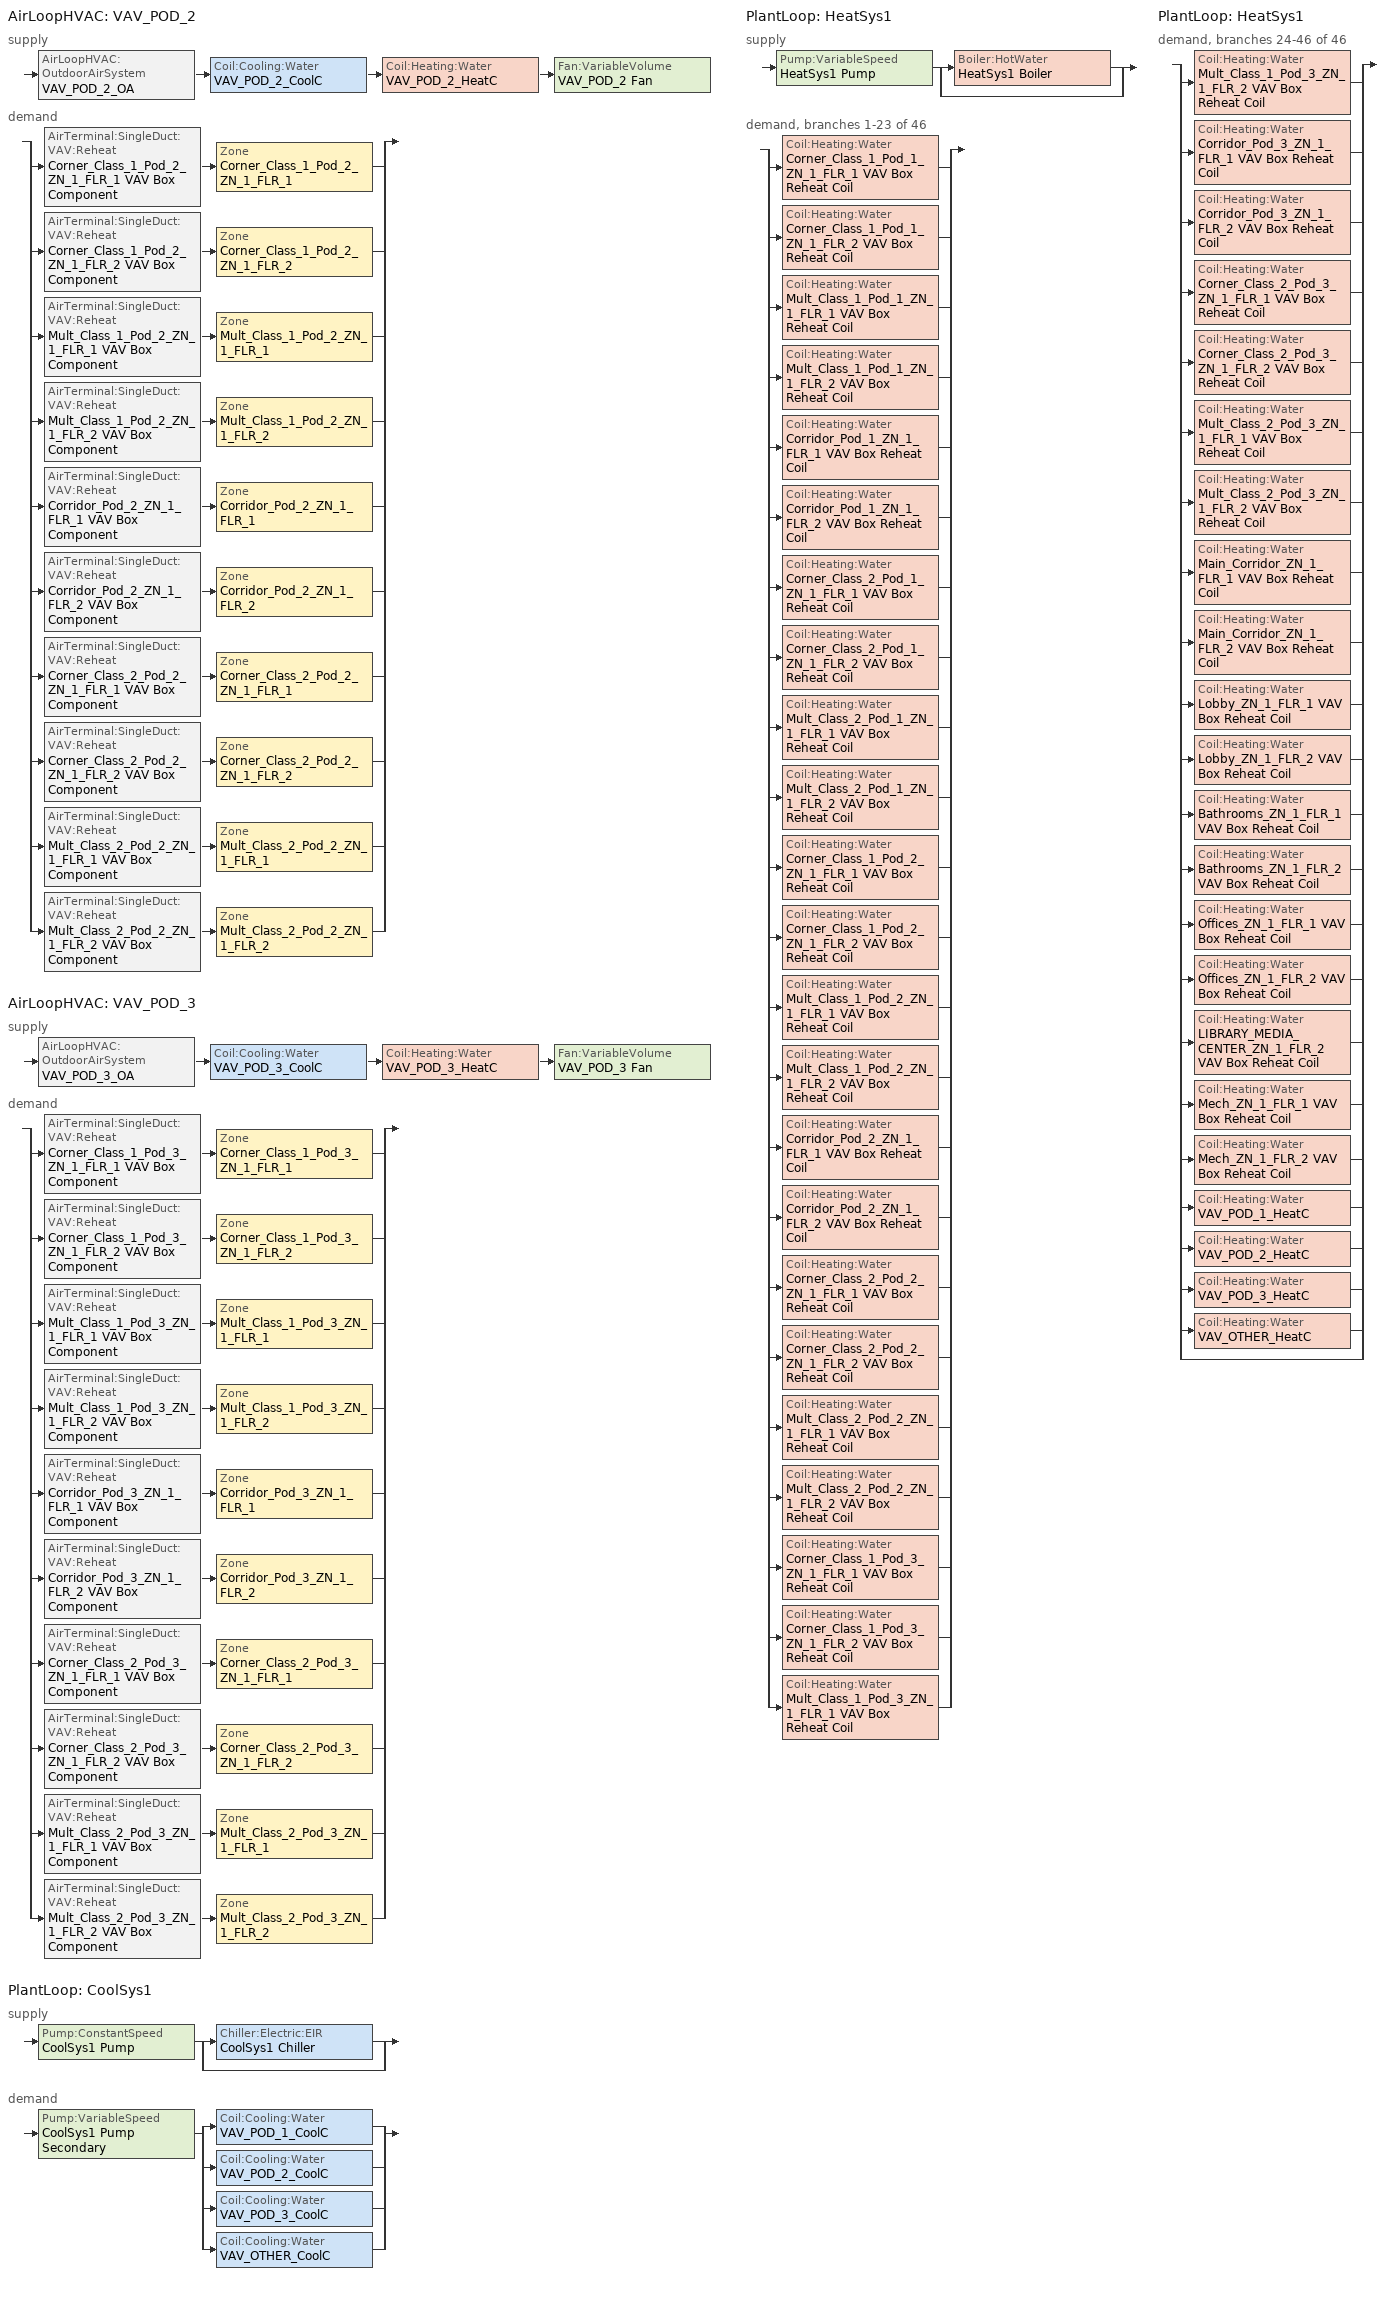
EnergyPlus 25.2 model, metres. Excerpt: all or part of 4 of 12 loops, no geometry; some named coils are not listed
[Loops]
AirLoopHVAC 'VAV_POD_2'
 supply: AirLoopHVAC:OutdoorAirSystem 'VAV_POD_2_OA' > Coil:Cooling:Water 'VAV_POD_2_CoolC' > Coil:Heating:Water 'VAV_POD_2_HeatC' > Fan:VariableVolume 'VAV_POD_2 Fan'
 demand: split
  | AirTerminal:SingleDuct:VAV:Reheat 'Corner_Class_1_Pod_2_ZN_1_FLR_1 VAV Box Component' > Zone 'Corner_Class_1_Pod_2_ZN_1_FLR_1'
  | AirTerminal:SingleDuct:VAV:Reheat 'Corner_Class_1_Pod_2_ZN_1_FLR_2 VAV Box Component' > Zone 'Corner_Class_1_Pod_2_ZN_1_FLR_2'
  | AirTerminal:SingleDuct:VAV:Reheat 'Mult_Class_1_Pod_2_ZN_1_FLR_1 VAV Box Component' > Zone 'Mult_Class_1_Pod_2_ZN_1_FLR_1'
  | AirTerminal:SingleDuct:VAV:Reheat 'Mult_Class_1_Pod_2_ZN_1_FLR_2 VAV Box Component' > Zone 'Mult_Class_1_Pod_2_ZN_1_FLR_2'
  | AirTerminal:SingleDuct:VAV:Reheat 'Corridor_Pod_2_ZN_1_FLR_1 VAV Box Component' > Zone 'Corridor_Pod_2_ZN_1_FLR_1'
  | AirTerminal:SingleDuct:VAV:Reheat 'Corridor_Pod_2_ZN_1_FLR_2 VAV Box Component' > Zone 'Corridor_Pod_2_ZN_1_FLR_2'
  | AirTerminal:SingleDuct:VAV:Reheat 'Corner_Class_2_Pod_2_ZN_1_FLR_1 VAV Box Component' > Zone 'Corner_Class_2_Pod_2_ZN_1_FLR_1'
  | AirTerminal:SingleDuct:VAV:Reheat 'Corner_Class_2_Pod_2_ZN_1_FLR_2 VAV Box Component' > Zone 'Corner_Class_2_Pod_2_ZN_1_FLR_2'
  | AirTerminal:SingleDuct:VAV:Reheat 'Mult_Class_2_Pod_2_ZN_1_FLR_1 VAV Box Component' > Zone 'Mult_Class_2_Pod_2_ZN_1_FLR_1'
  | AirTerminal:SingleDuct:VAV:Reheat 'Mult_Class_2_Pod_2_ZN_1_FLR_2 VAV Box Component' > Zone 'Mult_Class_2_Pod_2_ZN_1_FLR_2'
AirLoopHVAC 'VAV_POD_3'
 supply: AirLoopHVAC:OutdoorAirSystem 'VAV_POD_3_OA' > Coil:Cooling:Water 'VAV_POD_3_CoolC' > Coil:Heating:Water 'VAV_POD_3_HeatC' > Fan:VariableVolume 'VAV_POD_3 Fan'
 demand: split
  | AirTerminal:SingleDuct:VAV:Reheat 'Corner_Class_1_Pod_3_ZN_1_FLR_1 VAV Box Component' > Zone 'Corner_Class_1_Pod_3_ZN_1_FLR_1'
  | AirTerminal:SingleDuct:VAV:Reheat 'Corner_Class_1_Pod_3_ZN_1_FLR_2 VAV Box Component' > Zone 'Corner_Class_1_Pod_3_ZN_1_FLR_2'
  | AirTerminal:SingleDuct:VAV:Reheat 'Mult_Class_1_Pod_3_ZN_1_FLR_1 VAV Box Component' > Zone 'Mult_Class_1_Pod_3_ZN_1_FLR_1'
  | AirTerminal:SingleDuct:VAV:Reheat 'Mult_Class_1_Pod_3_ZN_1_FLR_2 VAV Box Component' > Zone 'Mult_Class_1_Pod_3_ZN_1_FLR_2'
  | AirTerminal:SingleDuct:VAV:Reheat 'Corridor_Pod_3_ZN_1_FLR_1 VAV Box Component' > Zone 'Corridor_Pod_3_ZN_1_FLR_1'
  | AirTerminal:SingleDuct:VAV:Reheat 'Corridor_Pod_3_ZN_1_FLR_2 VAV Box Component' > Zone 'Corridor_Pod_3_ZN_1_FLR_2'
  | AirTerminal:SingleDuct:VAV:Reheat 'Corner_Class_2_Pod_3_ZN_1_FLR_1 VAV Box Component' > Zone 'Corner_Class_2_Pod_3_ZN_1_FLR_1'
  | AirTerminal:SingleDuct:VAV:Reheat 'Corner_Class_2_Pod_3_ZN_1_FLR_2 VAV Box Component' > Zone 'Corner_Class_2_Pod_3_ZN_1_FLR_2'
  | AirTerminal:SingleDuct:VAV:Reheat 'Mult_Class_2_Pod_3_ZN_1_FLR_1 VAV Box Component' > Zone 'Mult_Class_2_Pod_3_ZN_1_FLR_1'
  | AirTerminal:SingleDuct:VAV:Reheat 'Mult_Class_2_Pod_3_ZN_1_FLR_2 VAV Box Component' > Zone 'Mult_Class_2_Pod_3_ZN_1_FLR_2'
PlantLoop 'CoolSys1'
 supply: Pump:ConstantSpeed 'CoolSys1 Pump' > split
  | Chiller:Electric:EIR 'CoolSys1 Chiller'
  | bypass
 demand: Pump:VariableSpeed 'CoolSys1 Pump Secondary' > split
  | Coil:Cooling:Water 'VAV_POD_1_CoolC'
  | Coil:Cooling:Water 'VAV_POD_2_CoolC'
  | Coil:Cooling:Water 'VAV_POD_3_CoolC'
  | Coil:Cooling:Water 'VAV_OTHER_CoolC'
PlantLoop 'HeatSys1'
 supply: Pump:VariableSpeed 'HeatSys1 Pump' > split
  | Boiler:HotWater 'HeatSys1 Boiler'
  | bypass
 demand, branches 1-23 of 46: split
  | Coil:Heating:Water 'Corner_Class_1_Pod_1_ZN_1_FLR_1 VAV Box Reheat Coil'
  | Coil:Heating:Water 'Corner_Class_1_Pod_1_ZN_1_FLR_2 VAV Box Reheat Coil'
  | Coil:Heating:Water 'Mult_Class_1_Pod_1_ZN_1_FLR_1 VAV Box Reheat Coil'
  | Coil:Heating:Water 'Mult_Class_1_Pod_1_ZN_1_FLR_2 VAV Box Reheat Coil'
  | Coil:Heating:Water 'Corridor_Pod_1_ZN_1_FLR_1 VAV Box Reheat Coil'
  | Coil:Heating:Water 'Corridor_Pod_1_ZN_1_FLR_2 VAV Box Reheat Coil'
  | Coil:Heating:Water 'Corner_Class_2_Pod_1_ZN_1_FLR_1 VAV Box Reheat Coil'
  | Coil:Heating:Water 'Corner_Class_2_Pod_1_ZN_1_FLR_2 VAV Box Reheat Coil'
  | Coil:Heating:Water 'Mult_Class_2_Pod_1_ZN_1_FLR_1 VAV Box Reheat Coil'
  | Coil:Heating:Water 'Mult_Class_2_Pod_1_ZN_1_FLR_2 VAV Box Reheat Coil'
  | Coil:Heating:Water 'Corner_Class_1_Pod_2_ZN_1_FLR_1 VAV Box Reheat Coil'
  | Coil:Heating:Water 'Corner_Class_1_Pod_2_ZN_1_FLR_2 VAV Box Reheat Coil'
  | Coil:Heating:Water 'Mult_Class_1_Pod_2_ZN_1_FLR_1 VAV Box Reheat Coil'
  | Coil:Heating:Water 'Mult_Class_1_Pod_2_ZN_1_FLR_2 VAV Box Reheat Coil'
  | Coil:Heating:Water 'Corridor_Pod_2_ZN_1_FLR_1 VAV Box Reheat Coil'
  | Coil:Heating:Water 'Corridor_Pod_2_ZN_1_FLR_2 VAV Box Reheat Coil'
  | Coil:Heating:Water 'Corner_Class_2_Pod_2_ZN_1_FLR_1 VAV Box Reheat Coil'
  | Coil:Heating:Water 'Corner_Class_2_Pod_2_ZN_1_FLR_2 VAV Box Reheat Coil'
  | Coil:Heating:Water 'Mult_Class_2_Pod_2_ZN_1_FLR_1 VAV Box Reheat Coil'
  | Coil:Heating:Water 'Mult_Class_2_Pod_2_ZN_1_FLR_2 VAV Box Reheat Coil'
  | Coil:Heating:Water 'Corner_Class_1_Pod_3_ZN_1_FLR_1 VAV Box Reheat Coil'
  | Coil:Heating:Water 'Corner_Class_1_Pod_3_ZN_1_FLR_2 VAV Box Reheat Coil'
  | Coil:Heating:Water 'Mult_Class_1_Pod_3_ZN_1_FLR_1 VAV Box Reheat Coil'
PlantLoop 'HeatSys1'
 demand, branches 24-46 of 46: split
  | Coil:Heating:Water 'Mult_Class_1_Pod_3_ZN_1_FLR_2 VAV Box Reheat Coil'
  | Coil:Heating:Water 'Corridor_Pod_3_ZN_1_FLR_1 VAV Box Reheat Coil'
  | Coil:Heating:Water 'Corridor_Pod_3_ZN_1_FLR_2 VAV Box Reheat Coil'
  | Coil:Heating:Water 'Corner_Class_2_Pod_3_ZN_1_FLR_1 VAV Box Reheat Coil'
  | Coil:Heating:Water 'Corner_Class_2_Pod_3_ZN_1_FLR_2 VAV Box Reheat Coil'
  | Coil:Heating:Water 'Mult_Class_2_Pod_3_ZN_1_FLR_1 VAV Box Reheat Coil'
  | Coil:Heating:Water 'Mult_Class_2_Pod_3_ZN_1_FLR_2 VAV Box Reheat Coil'
  | Coil:Heating:Water 'Main_Corridor_ZN_1_FLR_1 VAV Box Reheat Coil'
  | Coil:Heating:Water 'Main_Corridor_ZN_1_FLR_2 VAV Box Reheat Coil'
  | Coil:Heating:Water 'Lobby_ZN_1_FLR_1 VAV Box Reheat Coil'
  | Coil:Heating:Water 'Lobby_ZN_1_FLR_2 VAV Box Reheat Coil'
  | Coil:Heating:Water 'Bathrooms_ZN_1_FLR_1 VAV Box Reheat Coil'
  | Coil:Heating:Water 'Bathrooms_ZN_1_FLR_2 VAV Box Reheat Coil'
  | Coil:Heating:Water 'Offices_ZN_1_FLR_1 VAV Box Reheat Coil'
  | Coil:Heating:Water 'Offices_ZN_1_FLR_2 VAV Box Reheat Coil'
  | Coil:Heating:Water 'LIBRARY_MEDIA_CENTER_ZN_1_FLR_2 VAV Box Reheat Coil'
  | Coil:Heating:Water 'Mech_ZN_1_FLR_1 VAV Box Reheat Coil'
  | Coil:Heating:Water 'Mech_ZN_1_FLR_2 VAV Box Reheat Coil'
  | Coil:Heating:Water 'VAV_POD_1_HeatC'
  | Coil:Heating:Water 'VAV_POD_2_HeatC'
  | Coil:Heating:Water 'VAV_POD_3_HeatC'
  | Coil:Heating:Water 'VAV_OTHER_HeatC'
  | bypass
[AirLoopHVAC] Design supply air flow rate=Autosize
VAV_POD_2; VAV_POD_3
[AirTerminal:SingleDuct:VAV:Reheat] Availability schedule=ALWAYS_ON; Convergence tolerance=0.001; Damper heating action=ReverseWithLimits; Maximum air flow rate=Autosize; Maximum flow fraction during reheat=0.5; Maximum hot water or steam flow rate=Autosize; Maximum reheat air temperature=40; Minimum hot water or steam flow rate=0; Zone minimum air flow input method=Constant
Name | Constant minimum air flow fraction | Reheat coil
Corner_Class_1_Pod_2_ZN_1_FLR_1 VAV Box Component | 1 | Corner_Class_1_Pod_2_ZN_1_FLR_1 VAV Box Reheat Coil
Corner_Class_1_Pod_2_ZN_1_FLR_2 VAV Box Component | 0.852 | Corner_Class_1_Pod_2_ZN_1_FLR_2 VAV Box Reheat Coil
Corner_Class_1_Pod_3_ZN_1_FLR_1 VAV Box Component | 1 | Corner_Class_1_Pod_3_ZN_1_FLR_1 VAV Box Reheat Coil
Corner_Class_1_Pod_3_ZN_1_FLR_2 VAV Box Component | 0.845 | Corner_Class_1_Pod_3_ZN_1_FLR_2 VAV Box Reheat Coil
Corner_Class_2_Pod_2_ZN_1_FLR_1 VAV Box Component | 1 | Corner_Class_2_Pod_2_ZN_1_FLR_1 VAV Box Reheat Coil
Corner_Class_2_Pod_2_ZN_1_FLR_2 VAV Box Component | 0.877 | Corner_Class_2_Pod_2_ZN_1_FLR_2 VAV Box Reheat Coil
Corner_Class_2_Pod_3_ZN_1_FLR_1 VAV Box Component | 1 | Corner_Class_2_Pod_3_ZN_1_FLR_1 VAV Box Reheat Coil
Corner_Class_2_Pod_3_ZN_1_FLR_2 VAV Box Component | 0.865 | Corner_Class_2_Pod_3_ZN_1_FLR_2 VAV Box Reheat Coil
Corridor_Pod_2_ZN_1_FLR_1 VAV Box Component | 0.463 | Corridor_Pod_2_ZN_1_FLR_1 VAV Box Reheat Coil
Corridor_Pod_2_ZN_1_FLR_2 VAV Box Component | 0.463 | Corridor_Pod_2_ZN_1_FLR_2 VAV Box Reheat Coil
Corridor_Pod_3_ZN_1_FLR_1 VAV Box Component | 0.451 | Corridor_Pod_3_ZN_1_FLR_1 VAV Box Reheat Coil
Corridor_Pod_3_ZN_1_FLR_2 VAV Box Component | 0.265 | Corridor_Pod_3_ZN_1_FLR_2 VAV Box Reheat Coil
Mult_Class_1_Pod_2_ZN_1_FLR_1 VAV Box Component | 1 | Mult_Class_1_Pod_2_ZN_1_FLR_1 VAV Box Reheat Coil
Mult_Class_1_Pod_2_ZN_1_FLR_2 VAV Box Component | 1 | Mult_Class_1_Pod_2_ZN_1_FLR_2 VAV Box Reheat Coil
Mult_Class_1_Pod_3_ZN_1_FLR_1 VAV Box Component | 1 | Mult_Class_1_Pod_3_ZN_1_FLR_1 VAV Box Reheat Coil
Mult_Class_1_Pod_3_ZN_1_FLR_2 VAV Box Component | 1 | Mult_Class_1_Pod_3_ZN_1_FLR_2 VAV Box Reheat Coil
Mult_Class_2_Pod_2_ZN_1_FLR_1 VAV Box Component | 1 | Mult_Class_2_Pod_2_ZN_1_FLR_1 VAV Box Reheat Coil
Mult_Class_2_Pod_2_ZN_1_FLR_2 VAV Box Component | 1 | Mult_Class_2_Pod_2_ZN_1_FLR_2 VAV Box Reheat Coil
Mult_Class_2_Pod_3_ZN_1_FLR_1 VAV Box Component | 1 | Mult_Class_2_Pod_3_ZN_1_FLR_1 VAV Box Reheat Coil
Mult_Class_2_Pod_3_ZN_1_FLR_2 VAV Box Component | 1 | Mult_Class_2_Pod_3_ZN_1_FLR_2 VAV Box Reheat Coil
[Boiler:HotWater]
HeatSys1 Boiler: Boiler flow mode=LeavingSetpointModulated; Design water flow rate=Autosize; Efficiency curve temperature evaluation variable=LeavingBoiler; Fuel type=NaturalGas; Maximum part load ratio=1.2; Minimum part load ratio=0; Nominal capacity=653780; Nominal thermal efficiency=0.8; Normalized boiler efficiency curve=HeatSys1 Boiler Efficiency Curve; On cycle parasitic electric load=0; Optimum part load ratio=1; Sizing factor=1; Water outlet upper temperature limit=95
[Chiller:Electric:EIR]
CoolSys1 Chiller: Chiller flow mode=ConstantFlow; Condenser type=AirCooled; Cooling capacity function of temperature curve=AC_2010_PA_CAPFT; Design heat recovery water flow rate=0; Electric input to cooling output ratio function of part load ratio curve=AC_GT150_2010_PA_EIRFPLR; Electric input to cooling output ratio function of temperature curve=AC_2010_PA_EIRFT; Leaving chilled water lower temperature limit=2; Maximum part load ratio=1; Minimum part load ratio=0.15; Minimum unloading ratio=0.25; Optimum part load ratio=1; Reference capacity=657622; Reference chilled water flow rate=Autosize; Reference condenser fluid flow rate=Autosize; Reference cop=2.96; Reference entering condenser fluid temperature=35; Reference leaving chilled water temperature=6.67
[Coil:Cooling:Water] Availability schedule=ALWAYS_ON; Design air flow rate=Autosize; Design inlet air humidity ratio=Autosize; Design inlet air temperature=Autosize; Design inlet water temperature=Autosize; Design outlet air humidity ratio=Autosize; Design outlet air temperature=Autosize; Design water flow rate=Autosize; Heat exchanger configuration=CrossFlow; Type of analysis=SimpleAnalysis
VAV_POD_2_CoolC; VAV_POD_3_CoolC
[Coil:Heating:Water] Availability schedule=ALWAYS_ON; Maximum water flow rate=Autosize; Performance input method=UFactorTimesAreaAndDesignWaterFlowRate; Rated capacity=Autosize; Rated inlet air temperature=12.8; Rated inlet water temperature=82.2; Rated outlet air temperature=40; Rated outlet water temperature=71.1; U factor times area value=Autosize
Bathrooms_ZN_1_FLR_1 VAV Box Reheat Coil; Bathrooms_ZN_1_FLR_2 VAV Box Reheat Coil; Corner_Class_1_Pod_1_ZN_1_FLR_1 VAV Box Reheat Coil; Corner_Class_1_Pod_1_ZN_1_FLR_2 VAV Box Reheat Coil; Corner_Class_1_Pod_2_ZN_1_FLR_1 VAV Box Reheat Coil; Corner_Class_1_Pod_2_ZN_1_FLR_2 VAV Box Reheat Coil; Corner_Class_1_Pod_3_ZN_1_FLR_1 VAV Box Reheat Coil; Corner_Class_1_Pod_3_ZN_1_FLR_2 VAV Box Reheat Coil; Corner_Class_2_Pod_1_ZN_1_FLR_1 VAV Box Reheat Coil; Corner_Class_2_Pod_1_ZN_1_FLR_2 VAV Box Reheat Coil; Corner_Class_2_Pod_2_ZN_1_FLR_1 VAV Box Reheat Coil; Corner_Class_2_Pod_2_ZN_1_FLR_2 VAV Box Reheat Coil; Corner_Class_2_Pod_3_ZN_1_FLR_1 VAV Box Reheat Coil; Corner_Class_2_Pod_3_ZN_1_FLR_2 VAV Box Reheat Coil; Corridor_Pod_1_ZN_1_FLR_1 VAV Box Reheat Coil; Corridor_Pod_1_ZN_1_FLR_2 VAV Box Reheat Coil; Corridor_Pod_2_ZN_1_FLR_1 VAV Box Reheat Coil; Corridor_Pod_2_ZN_1_FLR_2 VAV Box Reheat Coil; Corridor_Pod_3_ZN_1_FLR_1 VAV Box Reheat Coil; Corridor_Pod_3_ZN_1_FLR_2 VAV Box Reheat Coil; LIBRARY_MEDIA_CENTER_ZN_1_FLR_2 VAV Box Reheat Coil; Lobby_ZN_1_FLR_1 VAV Box Reheat Coil; Lobby_ZN_1_FLR_2 VAV Box Reheat Coil; Main_Corridor_ZN_1_FLR_1 VAV Box Reheat Coil; Main_Corridor_ZN_1_FLR_2 VAV Box Reheat Coil; Mech_ZN_1_FLR_1 VAV Box Reheat Coil; Mech_ZN_1_FLR_2 VAV Box Reheat Coil; Mult_Class_1_Pod_1_ZN_1_FLR_1 VAV Box Reheat Coil; Mult_Class_1_Pod_1_ZN_1_FLR_2 VAV Box Reheat Coil; Mult_Class_1_Pod_2_ZN_1_FLR_1 VAV Box Reheat Coil; Mult_Class_1_Pod_2_ZN_1_FLR_2 VAV Box Reheat Coil; Mult_Class_1_Pod_3_ZN_1_FLR_1 VAV Box Reheat Coil; Mult_Class_1_Pod_3_ZN_1_FLR_2 VAV Box Reheat Coil; Mult_Class_2_Pod_1_ZN_1_FLR_1 VAV Box Reheat Coil; Mult_Class_2_Pod_1_ZN_1_FLR_2 VAV Box Reheat Coil; Mult_Class_2_Pod_2_ZN_1_FLR_1 VAV Box Reheat Coil; Mult_Class_2_Pod_2_ZN_1_FLR_2 VAV Box Reheat Coil; Mult_Class_2_Pod_3_ZN_1_FLR_1 VAV Box Reheat Coil; Mult_Class_2_Pod_3_ZN_1_FLR_2 VAV Box Reheat Coil; Offices_ZN_1_FLR_1 VAV Box Reheat Coil; Offices_ZN_1_FLR_2 VAV Box Reheat Coil; VAV_POD_2_HeatC; VAV_POD_3_HeatC
[Controller:MechanicalVentilation] Availability schedule=MinOA_MotorizedDamper_Sched; Demand controlled ventilation=Yes; System outdoor air method=Standard62.1VentilationRateProcedureWithLimit; Design specification outdoor air object name 1=Design_Spec_OA_Classroom; Design specification zone air distribution object name 1=Design_Spec_ZAD_1; Design specification outdoor air object name 2=Design_Spec_OA_Classroom; Design specification zone air distribution object name 2=Design_Spec_ZAD_1; Design specification outdoor air object name 3=Design_Spec_OA_Classroom; Design specification zone air distribution object name 3=Design_Spec_ZAD_1; Design specification outdoor air object name 4=Design_Spec_OA_Classroom; Design specification zone air distribution object name 4=Design_Spec_ZAD_1; Design specification outdoor air object name 5=Design_Spec_OA_Corridor; Design specification zone air distribution object name 5=Design_Spec_ZAD_1; Design specification outdoor air object name 6=Design_Spec_OA_Corridor; Design specification zone air distribution object name 6=Design_Spec_ZAD_1; Design specification outdoor air object name 7=Design_Spec_OA_Classroom; Design specification zone air distribution object name 7=Design_Spec_ZAD_1; Design specification outdoor air object name 8=Design_Spec_OA_Classroom; Design specification zone air distribution object name 8=Design_Spec_ZAD_1; Design specification outdoor air object name 9=Design_Spec_OA_Classroom; Design specification zone air distribution object name 9=Design_Spec_ZAD_1; Design specification outdoor air object name 10=Design_Spec_OA_Classroom; Design specification zone air distribution object name 10=Design_Spec_ZAD_1
Name | Zone or zonelist name 1 | Zone or zonelist name 2 | Zone or zonelist name 3 | Zone or zonelist name 4 | Zone or zonelist name 5 | Zone or zonelist name 6 | Zone or zonelist name 7 | Zone or zonelist name 8 | Zone or zonelist name 9 | Zone or zonelist name 10
VAV_POD_2_MultiZone | Corner_Class_1_Pod_2_ZN_1_FLR_1 | Corner_Class_1_Pod_2_ZN_1_FLR_2 | Mult_Class_1_Pod_2_ZN_1_FLR_1 | Mult_Class_1_Pod_2_ZN_1_FLR_2 | Corridor_Pod_2_ZN_1_FLR_1 | Corridor_Pod_2_ZN_1_FLR_2 | Corner_Class_2_Pod_2_ZN_1_FLR_1 | Corner_Class_2_Pod_2_ZN_1_FLR_2 | Mult_Class_2_Pod_2_ZN_1_FLR_1 | Mult_Class_2_Pod_2_ZN_1_FLR_2
VAV_POD_3_MultiZone | Corner_Class_1_Pod_3_ZN_1_FLR_1 | Corner_Class_1_Pod_3_ZN_1_FLR_2 | Mult_Class_1_Pod_3_ZN_1_FLR_1 | Mult_Class_1_Pod_3_ZN_1_FLR_2 | Corridor_Pod_3_ZN_1_FLR_1 | Corridor_Pod_3_ZN_1_FLR_2 | Corner_Class_2_Pod_3_ZN_1_FLR_1 | Corner_Class_2_Pod_3_ZN_1_FLR_2 | Mult_Class_2_Pod_3_ZN_1_FLR_1 | Mult_Class_2_Pod_3_ZN_1_FLR_2
[Controller:OutdoorAir] Economizer control action type=ModulateFlow; Economizer control type=DifferentialDryBulb; Lockout type=LockoutWithHeating; Maximum outdoor air flow rate=Autosize; Minimum limit type=FixedMinimum; Minimum outdoor air flow rate=0; Minimum outdoor air schedule=MinOA_MotorizedDamper_Sched
Name | Maximum fraction of outdoor air schedule | Mechanical ventilation controller
VAV_POD_2_OA_Controller | VAV_POD_2 Max OA Fraction | VAV_POD_2_MultiZone
VAV_POD_3_OA_Controller | VAV_POD_3 Max OA Fraction | VAV_POD_3_MultiZone
[Controller:WaterCoil] Actuator variable=Flow; Control variable=Temperature; Maximum actuated flow=Autosize; Minimum actuated flow=0
Name | Action | Controller convergence tolerance
VAV_POD_2_CoolC_Controller; VAV_POD_3_CoolC_Controller | Reverse
VAV_POD_2_HeatC_Controller; VAV_POD_3_HeatC_Controller | Normal | 0.0001
[DesignSpecification:OutdoorAir]
Name | Outdoor air flow per person | Outdoor air flow per zone floor area | Outdoor air method
Design_Spec_OA_Classroom | 0.00471921 | 0.000609562 | Sum
Design_Spec_OA_Corridor | 1e-08 | 0.000304781 | Sum
SZ DSOA Corner_Class_1_Pod_2_ZN_1_FLR_1; SZ DSOA Corner_Class_1_Pod_2_ZN_1_FLR_2; SZ DSOA Corner_Class_1_Pod_3_ZN_1_FLR_1; SZ DSOA Corner_Class_1_Pod_3_ZN_1_FLR_2; SZ DSOA Corner_Class_2_Pod_2_ZN_1_FLR_1; SZ DSOA Corner_Class_2_Pod_2_ZN_1_FLR_2; SZ DSOA Corner_Class_2_Pod_3_ZN_1_FLR_1; SZ DSOA Corner_Class_2_Pod_3_ZN_1_FLR_2; SZ DSOA Mult_Class_1_Pod_2_ZN_1_FLR_1; SZ DSOA Mult_Class_1_Pod_2_ZN_1_FLR_2; SZ DSOA Mult_Class_1_Pod_3_ZN_1_FLR_1; SZ DSOA Mult_Class_1_Pod_3_ZN_1_FLR_2; SZ DSOA Mult_Class_2_Pod_2_ZN_1_FLR_1; SZ DSOA Mult_Class_2_Pod_2_ZN_1_FLR_2; SZ DSOA Mult_Class_2_Pod_3_ZN_1_FLR_1; SZ DSOA Mult_Class_2_Pod_3_ZN_1_FLR_2 |  | 0.00238745 | Flow/Area
SZ DSOA Corridor_Pod_2_ZN_1_FLR_1; SZ DSOA Corridor_Pod_2_ZN_1_FLR_2; SZ DSOA Corridor_Pod_3_ZN_1_FLR_1; SZ DSOA Corridor_Pod_3_ZN_1_FLR_2 |  | 0.000304781 | Flow/Area
[DesignSpecification:ZoneAirDistribution] Zone air distribution effectiveness in cooling mode=1; Zone air distribution effectiveness in heating mode=1
Name | Minimum zone ventilation efficiency
Design_Spec_ZAD_1
VAV_Zone_AirDistribution | 0.6
[EnergyManagementSystem:InternalVariable] Internal data type=Zone Floor Area
Name | Internal data index key
cCL1_Pod_2_ZN_1_FLR_1_Area | Corner_Class_1_Pod_2_ZN_1_FLR_1
cCL1_Pod_2_ZN_1_FLR_2_Area | Corner_Class_1_Pod_2_ZN_1_FLR_2
cCL1_Pod_3_ZN_1_FLR_1_Area | Corner_Class_1_Pod_3_ZN_1_FLR_1
cCL1_Pod_3_ZN_1_FLR_2_Area | Corner_Class_1_Pod_3_ZN_1_FLR_2
cCL2_Pod_2_ZN_1_FLR_1_Area | Corner_Class_2_Pod_2_ZN_1_FLR_1
cCL2_Pod_2_ZN_1_FLR_2_Area | Corner_Class_2_Pod_2_ZN_1_FLR_2
cCL2_Pod_3_ZN_1_FLR_1_Area | Corner_Class_2_Pod_3_ZN_1_FLR_1
cCL2_Pod_3_ZN_1_FLR_2_Area | Corner_Class_2_Pod_3_ZN_1_FLR_2
cPOD2_ZN_1_FLR_1_Area | Corridor_Pod_2_ZN_1_FLR_1
cPOD2_ZN_1_FLR_2_Area | Corridor_Pod_2_ZN_1_FLR_2
cPOD3_ZN_1_FLR_1_Area | Corridor_Pod_3_ZN_1_FLR_1
cPOD3_ZN_1_FLR_2_Area | Corridor_Pod_3_ZN_1_FLR_2
mCl1_Pod_2_ZN_1_FLR_1_Area | Mult_Class_1_Pod_2_ZN_1_FLR_1
mCl1_Pod_2_ZN_1_FLR_2_Area | Mult_Class_1_Pod_2_ZN_1_FLR_2
mCl1_Pod_3_ZN_1_FLR_1_Area | Mult_Class_1_Pod_3_ZN_1_FLR_1
mCl1_Pod_3_ZN_1_FLR_2_Area | Mult_Class_1_Pod_3_ZN_1_FLR_2
mCl2_Pod_2_ZN_1_FLR_1_Area | Mult_Class_2_Pod_2_ZN_1_FLR_1
mCl2_Pod_2_ZN_1_FLR_2_Area | Mult_Class_2_Pod_2_ZN_1_FLR_2
mCl2_Pod_3_ZN_1_FLR_1_Area | Mult_Class_2_Pod_3_ZN_1_FLR_1
mCl2_Pod_3_ZN_1_FLR_2_Area | Mult_Class_2_Pod_3_ZN_1_FLR_2
[EnergyManagementSystem:Sensor]
Name | Output variable or output meter index key | Output variable or output meter
BoilerPLR | HeatSys1 Boiler | Boiler Part Load Ratio
VAV_POD_2_OA | VAV_POD_2 | Air System Outdoor Air Mass Flow Rate
VAV_POD_2_OA_VRP | VAV_POD_2 | Air System Outdoor Air Mechanical Ventilation Requested Mass Flow Rate
VAV_POD_2_SUPPLY_FLOW | VAV_POD_2_OA-VAV_POD_2_CoolCNode | System Node Standard Density Volume Flow Rate
VAV_POD_3_OA | VAV_POD_3 | Air System Outdoor Air Mass Flow Rate
VAV_POD_3_OA_VRP | VAV_POD_3 | Air System Outdoor Air Mechanical Ventilation Requested Mass Flow Rate
VAV_POD_3_SUPPLY_FLOW | VAV_POD_3_OA-VAV_POD_3_CoolCNode | System Node Standard Density Volume Flow Rate
cCL1_Pod_2_ZN_1_FLR_1_LSr | Corner_Class_1_Pod_2_ZN_1_FLR_1 | Zone Lights Electricity Rate
cCL1_Pod_2_ZN_1_FLR_1_OSr | Corner_Class_1_Pod_2_ZN_1_FLR_1 | People Occupant Count
cCL1_Pod_2_ZN_1_FLR_2_LSr | Corner_Class_1_Pod_2_ZN_1_FLR_2 | Zone Lights Electricity Rate
cCL1_Pod_2_ZN_1_FLR_2_OSr | Corner_Class_1_Pod_2_ZN_1_FLR_2 | People Occupant Count
cCL1_Pod_3_ZN_1_FLR_1_LSr | Corner_Class_1_Pod_3_ZN_1_FLR_1 | Zone Lights Electricity Rate
cCL1_Pod_3_ZN_1_FLR_1_OSr | Corner_Class_1_Pod_3_ZN_1_FLR_1 | People Occupant Count
cCL1_Pod_3_ZN_1_FLR_2_LSr | Corner_Class_1_Pod_3_ZN_1_FLR_2 | Zone Lights Electricity Rate
cCL1_Pod_3_ZN_1_FLR_2_OSr | Corner_Class_1_Pod_3_ZN_1_FLR_2 | People Occupant Count
cCL2_Pod_2_ZN_1_FLR_1_LSr | Corner_Class_2_Pod_2_ZN_1_FLR_1 | Zone Lights Electricity Rate
cCL2_Pod_2_ZN_1_FLR_1_OSr | Corner_Class_2_Pod_2_ZN_1_FLR_1 | People Occupant Count
cCL2_Pod_2_ZN_1_FLR_2_LSr | Corner_Class_2_Pod_2_ZN_1_FLR_2 | Zone Lights Electricity Rate
cCL2_Pod_2_ZN_1_FLR_2_OSr | Corner_Class_2_Pod_2_ZN_1_FLR_2 | People Occupant Count
cCL2_Pod_3_ZN_1_FLR_1_LSr | Corner_Class_2_Pod_3_ZN_1_FLR_1 | Zone Lights Electricity Rate
cCL2_Pod_3_ZN_1_FLR_1_OSr | Corner_Class_2_Pod_3_ZN_1_FLR_1 | People Occupant Count
cCL2_Pod_3_ZN_1_FLR_2_LSr | Corner_Class_2_Pod_3_ZN_1_FLR_2 | Zone Lights Electricity Rate
cCL2_Pod_3_ZN_1_FLR_2_OSr | Corner_Class_2_Pod_3_ZN_1_FLR_2 | People Occupant Count
cPOD2_ZN_1_FLR_1_LSr | Corridor_Pod_2_ZN_1_FLR_1 | Zone Lights Electricity Rate
cPOD2_ZN_1_FLR_2_LSr | Corridor_Pod_2_ZN_1_FLR_2 | Zone Lights Electricity Rate
cPOD3_ZN_1_FLR_1_LSr | Corridor_Pod_3_ZN_1_FLR_1 | Zone Lights Electricity Rate
cPOD3_ZN_1_FLR_2_LSr | Corridor_Pod_3_ZN_1_FLR_2 | Zone Lights Electricity Rate
mCl1_Pod_2_ZN_1_FLR_1_LSr | Mult_Class_1_Pod_2_ZN_1_FLR_1 | Zone Lights Electricity Rate
mCl1_Pod_2_ZN_1_FLR_1_OSr | Mult_Class_1_Pod_2_ZN_1_FLR_1 | People Occupant Count
mCl1_Pod_2_ZN_1_FLR_2_LSr | Mult_Class_1_Pod_2_ZN_1_FLR_2 | Zone Lights Electricity Rate
mCl1_Pod_2_ZN_1_FLR_2_OSr | Mult_Class_1_Pod_2_ZN_1_FLR_2 | People Occupant Count
mCl1_Pod_3_ZN_1_FLR_1_LSr | Mult_Class_1_Pod_3_ZN_1_FLR_1 | Zone Lights Electricity Rate
mCl1_Pod_3_ZN_1_FLR_1_OSr | Mult_Class_1_Pod_3_ZN_1_FLR_1 | People Occupant Count
mCl1_Pod_3_ZN_1_FLR_2_LSr | Mult_Class_1_Pod_3_ZN_1_FLR_2 | Zone Lights Electricity Rate
mCl1_Pod_3_ZN_1_FLR_2_OSr | Mult_Class_1_Pod_3_ZN_1_FLR_2 | People Occupant Count
mCl2_Pod_2_ZN_1_FLR_1_LSr | Mult_Class_2_Pod_2_ZN_1_FLR_1 | Zone Lights Electricity Rate
mCl2_Pod_2_ZN_1_FLR_1_OSr | Mult_Class_2_Pod_2_ZN_1_FLR_1 | People Occupant Count
mCl2_Pod_2_ZN_1_FLR_2_LSr | Mult_Class_2_Pod_2_ZN_1_FLR_2 | Zone Lights Electricity Rate
mCl2_Pod_2_ZN_1_FLR_2_OSr | Mult_Class_2_Pod_2_ZN_1_FLR_2 | People Occupant Count
mCl2_Pod_3_ZN_1_FLR_1_LSr | Mult_Class_2_Pod_3_ZN_1_FLR_1 | Zone Lights Electricity Rate
mCl2_Pod_3_ZN_1_FLR_1_OSr | Mult_Class_2_Pod_3_ZN_1_FLR_1 | People Occupant Count
mCl2_Pod_3_ZN_1_FLR_2_LSr | Mult_Class_2_Pod_3_ZN_1_FLR_2 | Zone Lights Electricity Rate
mCl2_Pod_3_ZN_1_FLR_2_OSr | Mult_Class_2_Pod_3_ZN_1_FLR_2 | People Occupant Count
[Fan:VariableVolume] Availability schedule=HVACOperationSchd; End use subcategory=General; Fan power coefficient 1=0.0408; Fan power coefficient 2=0.088; Fan power coefficient 3=-0.0729; Fan power coefficient 4=0.9437; Fan power coefficient 5=0; Fan power minimum flow fraction=0.25; Fan power minimum flow rate input method=Fraction; Fan total efficiency=0.6084; Maximum flow rate=Autosize; Motor efficiency=0.936; Motor in airstream fraction=1; Pressure rise=1389.42
VAV_POD_2 Fan; VAV_POD_3 Fan
[PlantEquipmentList]
CoolSys1 Equipment List: CoolSys1 Chiller, Chiller:Electric:EIR
HeatSys1 Equipment List: HeatSys1 Boiler, Boiler:HotWater
[PlantEquipmentOperation:CoolingLoad]
CoolSys1 Operation Scheme: Load range 1 lower limit=0; Load range 1 upper limit=1e+14; Range 1 equipment list=CoolSys1 Equipment List
[PlantEquipmentOperation:HeatingLoad]
HeatSys1 Operation Scheme: Load range 1 lower limit=0; Load range 1 upper limit=1e+15; Range 1 equipment list=HeatSys1 Equipment List
[PlantEquipmentOperationSchemes] Control scheme 1 schedule=PlantOnSched
Name | Control scheme 1
CoolSys1 Loop Operation Scheme List | CoolSys1 Operation Scheme
HeatSys1 Loop Operation Scheme List | HeatSys1 Operation Scheme
[PlantLoop] Fluid type=Water; Maximum loop flow rate=Autosize; Minimum loop flow rate=0; Plant loop volume=Autocalculate
Name | Common pipe simulation | Load distribution scheme | Maximum loop temperature | Minimum loop temperature | Plant equipment operation scheme
CoolSys1 | TwoWayCommonPipe | SequentialLoad | 98 | 1 | CoolSys1 Loop Operation Scheme List
HeatSys1 |  | Optimal | 100 | 10 | HeatSys1 Loop Operation Scheme List
[Pump:ConstantSpeed]
CoolSys1 Pump: Design flow rate=Autosize; Design power consumption=Autosize; Design pump head=44761.3; Fraction of motor inefficiencies to fluid stream=0; Motor efficiency=0.909; Pump control type=Intermittent
[Pump:VariableSpeed] Design maximum flow rate=Autosize; Design minimum flow rate=0; Design power consumption=Autosize; Fraction of motor inefficiencies to fluid stream=0; Motor efficiency=0.909; Pump control type=Intermittent; Coefficient 1 of the part load performance curve=0
Name | Design pump head | Coefficient 2 of the part load performance curve | Coefficient 3 of the part load performance curve | Coefficient 4 of the part load performance curve
CoolSys1 Pump Secondary | 134284 | 0.0205 | 0.4101 | 0.5753
HeatSys1 Pump | 179352 | 3.2485 | -4.7443 | 2.5295
[SetpointManager:MixedAir] Control variable=Temperature
Name | Setpoint node or nodelist
VAV_POD_2_CoolC SAT Manager | VAV_POD_2_CoolC-VAV_POD_2_HeatCNode
VAV_POD_2_HeatC SAT Manager | VAV_POD_2_HeatC-VAV_POD_2 FanNode
VAV_POD_2_OAMixed Air Temp Manager | VAV_POD_2_OA-VAV_POD_2_CoolCNode
VAV_POD_3_CoolC SAT Manager | VAV_POD_3_CoolC-VAV_POD_3_HeatCNode
VAV_POD_3_HeatC SAT Manager | VAV_POD_3_HeatC-VAV_POD_3 FanNode
VAV_POD_3_OAMixed Air Temp Manager | VAV_POD_3_OA-VAV_POD_3_CoolCNode
[SetpointManager:OutdoorAirReset] Control variable=Temperature; Outdoor high temperature=21.1; Outdoor low temperature=10; Setpoint at outdoor high temperature=12.8; Setpoint at outdoor low temperature=15.6
Name | Setpoint node or nodelist
VAV_POD_2 SAT setpoint | VAV_POD_2 Supply Equipment Outlet Node
VAV_POD_3 SAT setpoint | VAV_POD_3 Supply Equipment Outlet Node
[SetpointManager:Scheduled] Control variable=Temperature
Name | Schedule | Setpoint node or nodelist
CoolSys1 Loop Plant Demand Inlet Setpoint Manager | CW-Loop-Temp-Schedule | CoolSys1 Demand Inlet Node
CoolSys1 Loop Setpoint Manager | CW-Loop-Temp-Schedule | CoolSys1 Supply Outlet Node
HeatSys1 Boiler Setpoint Manager | HW-Loop-Temp-Schedule | HeatSys1 Supply Equipment Outlet Node
HeatSys1 Loop Setpoint Manager | HW-Loop-Temp-Schedule | HeatSys1 Supply Outlet Node
[Sizing:Plant]
Name | Design loop exit temperature | Loop design temperature difference | Loop type
HeatSys1 | 82 | 11 | Heating
CoolSys1 | 6.67 | 8.33 | Cooling
[Sizing:System] 100 outdoor air in cooling=No; 100 outdoor air in heating=No; Central cooling design supply air humidity ratio=0.007; Central cooling design supply air temperature=12.8; Central heating design supply air humidity ratio=0.008; Central heating design supply air temperature=12.8; Central heating maximum system air flow ratio=0.3; Cooling supply air flow rate=0; Cooling supply air flow rate method=DesignDay; Design outdoor air flow rate=7.5943; Heating supply air flow rate=0; Heating supply air flow rate method=DesignDay; Precool design humidity ratio=0.008; Precool design temperature=12.8; Preheat design humidity ratio=0.008; Preheat design temperature=7; System outdoor air method=ZoneSum; Type of load to size on=Sensible; Type of zone sum to use=Coincident
VAV_POD_2; VAV_POD_3
[Sizing:Zone] Account for dedicated outdoor air system=No; Cooling design air flow method=DesignDay; Cooling design air flow rate=0; Cooling minimum air flow=0; Cooling minimum air flow fraction=0; Dedicated outdoor air high setpoint temperature for design=Autosize; Dedicated outdoor air low setpoint temperature for design=Autosize; Dedicated outdoor air system control strategy=NeutralSupplyAir; Design specification zone air distribution object=VAV_Zone_AirDistribution; Heating design air flow method=DesignDay; Heating design air flow rate=0; Zone cooling design supply air humidity ratio=0.007; Zone cooling design supply air temperature=12.8; Zone cooling design supply air temperature input method=SupplyAirTemperature; Zone heating design supply air humidity ratio=0.008; Zone heating design supply air temperature=40; Zone heating design supply air temperature input method=SupplyAirTemperature
Name | Design specification outdoor air object
Corner_Class_1_Pod_2_ZN_1_FLR_1 | SZ DSOA Corner_Class_1_Pod_2_ZN_1_FLR_1
Corner_Class_1_Pod_2_ZN_1_FLR_2 | SZ DSOA Corner_Class_1_Pod_2_ZN_1_FLR_2
Mult_Class_1_Pod_2_ZN_1_FLR_1 | SZ DSOA Mult_Class_1_Pod_2_ZN_1_FLR_1
Mult_Class_1_Pod_2_ZN_1_FLR_2 | SZ DSOA Mult_Class_1_Pod_2_ZN_1_FLR_2
Corridor_Pod_2_ZN_1_FLR_1 | SZ DSOA Corridor_Pod_2_ZN_1_FLR_1
Corridor_Pod_2_ZN_1_FLR_2 | SZ DSOA Corridor_Pod_2_ZN_1_FLR_2
Corner_Class_2_Pod_2_ZN_1_FLR_1 | SZ DSOA Corner_Class_2_Pod_2_ZN_1_FLR_1
Corner_Class_2_Pod_2_ZN_1_FLR_2 | SZ DSOA Corner_Class_2_Pod_2_ZN_1_FLR_2
Mult_Class_2_Pod_2_ZN_1_FLR_1 | SZ DSOA Mult_Class_2_Pod_2_ZN_1_FLR_1
Mult_Class_2_Pod_2_ZN_1_FLR_2 | SZ DSOA Mult_Class_2_Pod_2_ZN_1_FLR_2
Corner_Class_1_Pod_3_ZN_1_FLR_1 | SZ DSOA Corner_Class_1_Pod_3_ZN_1_FLR_1
Corner_Class_1_Pod_3_ZN_1_FLR_2 | SZ DSOA Corner_Class_1_Pod_3_ZN_1_FLR_2
Mult_Class_1_Pod_3_ZN_1_FLR_1 | SZ DSOA Mult_Class_1_Pod_3_ZN_1_FLR_1
Mult_Class_1_Pod_3_ZN_1_FLR_2 | SZ DSOA Mult_Class_1_Pod_3_ZN_1_FLR_2
Corridor_Pod_3_ZN_1_FLR_1 | SZ DSOA Corridor_Pod_3_ZN_1_FLR_1
Corridor_Pod_3_ZN_1_FLR_2 | SZ DSOA Corridor_Pod_3_ZN_1_FLR_2
Corner_Class_2_Pod_3_ZN_1_FLR_1 | SZ DSOA Corner_Class_2_Pod_3_ZN_1_FLR_1
Corner_Class_2_Pod_3_ZN_1_FLR_2 | SZ DSOA Corner_Class_2_Pod_3_ZN_1_FLR_2
Mult_Class_2_Pod_3_ZN_1_FLR_1 | SZ DSOA Mult_Class_2_Pod_3_ZN_1_FLR_1
Mult_Class_2_Pod_3_ZN_1_FLR_2 | SZ DSOA Mult_Class_2_Pod_3_ZN_1_FLR_2
[ThermostatSetpoint:DualSetpoint] Cooling setpoint temperature schedule=CLGSETP_SCH_YES_OPTIMUM; Heating setpoint temperature schedule=HTGSETP_SCH_YES_OPTIMUM
Corner_Class_1_Pod_2_ZN_1_FLR_1 DualSPSched; Corner_Class_1_Pod_2_ZN_1_FLR_2 DualSPSched; Corner_Class_1_Pod_3_ZN_1_FLR_1 DualSPSched; Corner_Class_1_Pod_3_ZN_1_FLR_2 DualSPSched; Corner_Class_2_Pod_2_ZN_1_FLR_1 DualSPSched; Corner_Class_2_Pod_2_ZN_1_FLR_2 DualSPSched; Corner_Class_2_Pod_3_ZN_1_FLR_1 DualSPSched; Corner_Class_2_Pod_3_ZN_1_FLR_2 DualSPSched; Corridor_Pod_2_ZN_1_FLR_1 DualSPSched; Corridor_Pod_2_ZN_1_FLR_2 DualSPSched; Corridor_Pod_3_ZN_1_FLR_1 DualSPSched; Corridor_Pod_3_ZN_1_FLR_2 DualSPSched; Mult_Class_1_Pod_2_ZN_1_FLR_1 DualSPSched; Mult_Class_1_Pod_2_ZN_1_FLR_2 DualSPSched; Mult_Class_1_Pod_3_ZN_1_FLR_1 DualSPSched; Mult_Class_1_Pod_3_ZN_1_FLR_2 DualSPSched; Mult_Class_2_Pod_2_ZN_1_FLR_1 DualSPSched; Mult_Class_2_Pod_2_ZN_1_FLR_2 DualSPSched; Mult_Class_2_Pod_3_ZN_1_FLR_1 DualSPSched; Mult_Class_2_Pod_3_ZN_1_FLR_2 DualSPSched
[ZoneControl:Thermostat] Control type schedule=Dual Zone Control Type Sched
Name | Zone or zonelist | Control 1
Corner_Class_1_Pod_2_ZN_1_FLR_1 Thermostat | Corner_Class_1_Pod_2_ZN_1_FLR_1 | Corner_Class_1_Pod_2_ZN_1_FLR_1 DualSPSched
Corner_Class_1_Pod_2_ZN_1_FLR_2 Thermostat | Corner_Class_1_Pod_2_ZN_1_FLR_2 | Corner_Class_1_Pod_2_ZN_1_FLR_2 DualSPSched
Corner_Class_1_Pod_3_ZN_1_FLR_1 Thermostat | Corner_Class_1_Pod_3_ZN_1_FLR_1 | Corner_Class_1_Pod_3_ZN_1_FLR_1 DualSPSched
Corner_Class_1_Pod_3_ZN_1_FLR_2 Thermostat | Corner_Class_1_Pod_3_ZN_1_FLR_2 | Corner_Class_1_Pod_3_ZN_1_FLR_2 DualSPSched
Corner_Class_2_Pod_2_ZN_1_FLR_1 Thermostat | Corner_Class_2_Pod_2_ZN_1_FLR_1 | Corner_Class_2_Pod_2_ZN_1_FLR_1 DualSPSched
Corner_Class_2_Pod_2_ZN_1_FLR_2 Thermostat | Corner_Class_2_Pod_2_ZN_1_FLR_2 | Corner_Class_2_Pod_2_ZN_1_FLR_2 DualSPSched
Corner_Class_2_Pod_3_ZN_1_FLR_1 Thermostat | Corner_Class_2_Pod_3_ZN_1_FLR_1 | Corner_Class_2_Pod_3_ZN_1_FLR_1 DualSPSched
Corner_Class_2_Pod_3_ZN_1_FLR_2 Thermostat | Corner_Class_2_Pod_3_ZN_1_FLR_2 | Corner_Class_2_Pod_3_ZN_1_FLR_2 DualSPSched
Corridor_Pod_2_ZN_1_FLR_1 Thermostat | Corridor_Pod_2_ZN_1_FLR_1 | Corridor_Pod_2_ZN_1_FLR_1 DualSPSched
Corridor_Pod_2_ZN_1_FLR_2 Thermostat | Corridor_Pod_2_ZN_1_FLR_2 | Corridor_Pod_2_ZN_1_FLR_2 DualSPSched
Corridor_Pod_3_ZN_1_FLR_1 Thermostat | Corridor_Pod_3_ZN_1_FLR_1 | Corridor_Pod_3_ZN_1_FLR_1 DualSPSched
Corridor_Pod_3_ZN_1_FLR_2 Thermostat | Corridor_Pod_3_ZN_1_FLR_2 | Corridor_Pod_3_ZN_1_FLR_2 DualSPSched
Mult_Class_1_Pod_2_ZN_1_FLR_1 Thermostat | Mult_Class_1_Pod_2_ZN_1_FLR_1 | Mult_Class_1_Pod_2_ZN_1_FLR_1 DualSPSched
Mult_Class_1_Pod_2_ZN_1_FLR_2 Thermostat | Mult_Class_1_Pod_2_ZN_1_FLR_2 | Mult_Class_1_Pod_2_ZN_1_FLR_2 DualSPSched
Mult_Class_1_Pod_3_ZN_1_FLR_1 Thermostat | Mult_Class_1_Pod_3_ZN_1_FLR_1 | Mult_Class_1_Pod_3_ZN_1_FLR_1 DualSPSched
Mult_Class_1_Pod_3_ZN_1_FLR_2 Thermostat | Mult_Class_1_Pod_3_ZN_1_FLR_2 | Mult_Class_1_Pod_3_ZN_1_FLR_2 DualSPSched
Mult_Class_2_Pod_2_ZN_1_FLR_1 Thermostat | Mult_Class_2_Pod_2_ZN_1_FLR_1 | Mult_Class_2_Pod_2_ZN_1_FLR_1 DualSPSched
Mult_Class_2_Pod_2_ZN_1_FLR_2 Thermostat | Mult_Class_2_Pod_2_ZN_1_FLR_2 | Mult_Class_2_Pod_2_ZN_1_FLR_2 DualSPSched
Mult_Class_2_Pod_3_ZN_1_FLR_1 Thermostat | Mult_Class_2_Pod_3_ZN_1_FLR_1 | Mult_Class_2_Pod_3_ZN_1_FLR_1 DualSPSched
Mult_Class_2_Pod_3_ZN_1_FLR_2 Thermostat | Mult_Class_2_Pod_3_ZN_1_FLR_2 | Mult_Class_2_Pod_3_ZN_1_FLR_2 DualSPSched
[Zone equipment]
Corner_Class_1_Pod_2_ZN_1_FLR_1: Corner_Class_1_Pod_2_ZN_1_FLR_1 VAV Box Component
Corner_Class_1_Pod_2_ZN_1_FLR_2: Corner_Class_1_Pod_2_ZN_1_FLR_2 VAV Box Component
Corner_Class_1_Pod_3_ZN_1_FLR_1: Corner_Class_1_Pod_3_ZN_1_FLR_1 VAV Box Component
Corner_Class_1_Pod_3_ZN_1_FLR_2: Corner_Class_1_Pod_3_ZN_1_FLR_2 VAV Box Component
Corner_Class_2_Pod_2_ZN_1_FLR_1: Corner_Class_2_Pod_2_ZN_1_FLR_1 VAV Box Component
Corner_Class_2_Pod_2_ZN_1_FLR_2: Corner_Class_2_Pod_2_ZN_1_FLR_2 VAV Box Component
Corner_Class_2_Pod_3_ZN_1_FLR_1: Corner_Class_2_Pod_3_ZN_1_FLR_1 VAV Box Component
Corner_Class_2_Pod_3_ZN_1_FLR_2: Corner_Class_2_Pod_3_ZN_1_FLR_2 VAV Box Component
Corridor_Pod_2_ZN_1_FLR_1: Corridor_Pod_2_ZN_1_FLR_1 VAV Box Component
Corridor_Pod_2_ZN_1_FLR_2: Corridor_Pod_2_ZN_1_FLR_2 VAV Box Component
Corridor_Pod_3_ZN_1_FLR_1: Corridor_Pod_3_ZN_1_FLR_1 VAV Box Component
Corridor_Pod_3_ZN_1_FLR_2: Corridor_Pod_3_ZN_1_FLR_2 VAV Box Component
Mult_Class_1_Pod_2_ZN_1_FLR_1: Mult_Class_1_Pod_2_ZN_1_FLR_1 VAV Box Component
Mult_Class_1_Pod_2_ZN_1_FLR_2: Mult_Class_1_Pod_2_ZN_1_FLR_2 VAV Box Component
Mult_Class_1_Pod_3_ZN_1_FLR_1: Mult_Class_1_Pod_3_ZN_1_FLR_1 VAV Box Component
Mult_Class_1_Pod_3_ZN_1_FLR_2: Mult_Class_1_Pod_3_ZN_1_FLR_2 VAV Box Component
Mult_Class_2_Pod_2_ZN_1_FLR_1: Mult_Class_2_Pod_2_ZN_1_FLR_1 VAV Box Component
Mult_Class_2_Pod_2_ZN_1_FLR_2: Mult_Class_2_Pod_2_ZN_1_FLR_2 VAV Box Component
Mult_Class_2_Pod_3_ZN_1_FLR_1: Mult_Class_2_Pod_3_ZN_1_FLR_1 VAV Box Component
Mult_Class_2_Pod_3_ZN_1_FLR_2: Mult_Class_2_Pod_3_ZN_1_FLR_2 VAV Box Component
[Curve:Biquadratic] Maximum value of x=10; Maximum value of y=51.67; Minimum value of x=5; Minimum value of y=12.7
Name | Coefficient1 constant | Coefficient2 x | Coefficient3 x 2 | Coefficient4 y | Coefficient5 y 2 | Coefficient6 x y
AC_2010_PA_CAPFT | 1.04338 | 0.0407073 | 0.0004506 | -0.0041514 | -8.86e-05 | -0.0003467
AC_2010_PA_EIRFT | 0.596191 | -0.0099493 | 0.0007888 | 0.0004506 | 0.0004875 | -0.0007623
[Curve:Quadratic] Maximum value of x=1; Minimum value of x=0
Name | Coefficient1 constant | Coefficient2 x | Coefficient3 x 2
AC_GT150_2010_PA_EIRFPLR | 0.141 | 0.655 | 0.203
HeatSys1 Boiler Efficiency Curve | 1 | 0 | 0
[Schedule:Compact]
ALWAYS_ON; PlantOnSched: Through: 12/31, For: AllDays, Until: 24:00, 1
CLGSETP_SCH_YES_OPTIMUM: Through: 12/31, For: SummerDesignDay, Until: 24:00, 24, For: WinterDesignDay, Until: 24:00, 29.44, For: Weekdays, Until: 06:00, 29.44, Until: 07:00, 27.8, Until: 08:00, 25.6, Until: 21:00, 24, Until: 24:00, 29.44, For: WeekEnds Holidays AllOtherDays, Until: 24:00, 29.44
CW-Loop-Temp-Schedule: Through: 12/31, For: AllDays, Until: 24:00, 6.7
Dual Zone Control Type Sched: Through: 12/31, For: AllDays, Until: 24:00, 4
HTGSETP_SCH_YES_OPTIMUM: Through: 12/31, For: SummerDesignDay, Until: 24:00, 15.6, For: WinterDesignDay, Until: 24:00, 21, For: Weekdays, Until: 06:00, 15.6, Until: 07:00, 17.8, Until: 08:00, 20, Until: 21:00, 21, Until: 24:00, 15.6, For: WeekEnds Holidays AllOtherDays, Until: 24:00, 15.6
HVACOperationSchd: Through: 12/31, For: Weekdays SummerDesignDay WinterDesignDay, Until: 07:00, 0, Until: 21:00, 1, Until: 24:00, 0, For: WeekEnds Holidays AllOtherDays, Until: 24:00, 0
HW-Loop-Temp-Schedule: Through: 12/31, For: AllDays, Until: 24:00, 82
MinOA_MotorizedDamper_Sched: Through: 12/31, For: Weekdays SummerDesignDay WinterDesignDay, Until: 08:00, 0, Until: 21:00, 1, Until: 24:00, 0, For: WeekEnds Holidays AllOtherDays, Until: 24:00, 0
[Schedule:Constant] Hourly value=1
VAV_POD_2 Max OA Fraction; VAV_POD_3 Max OA Fraction
